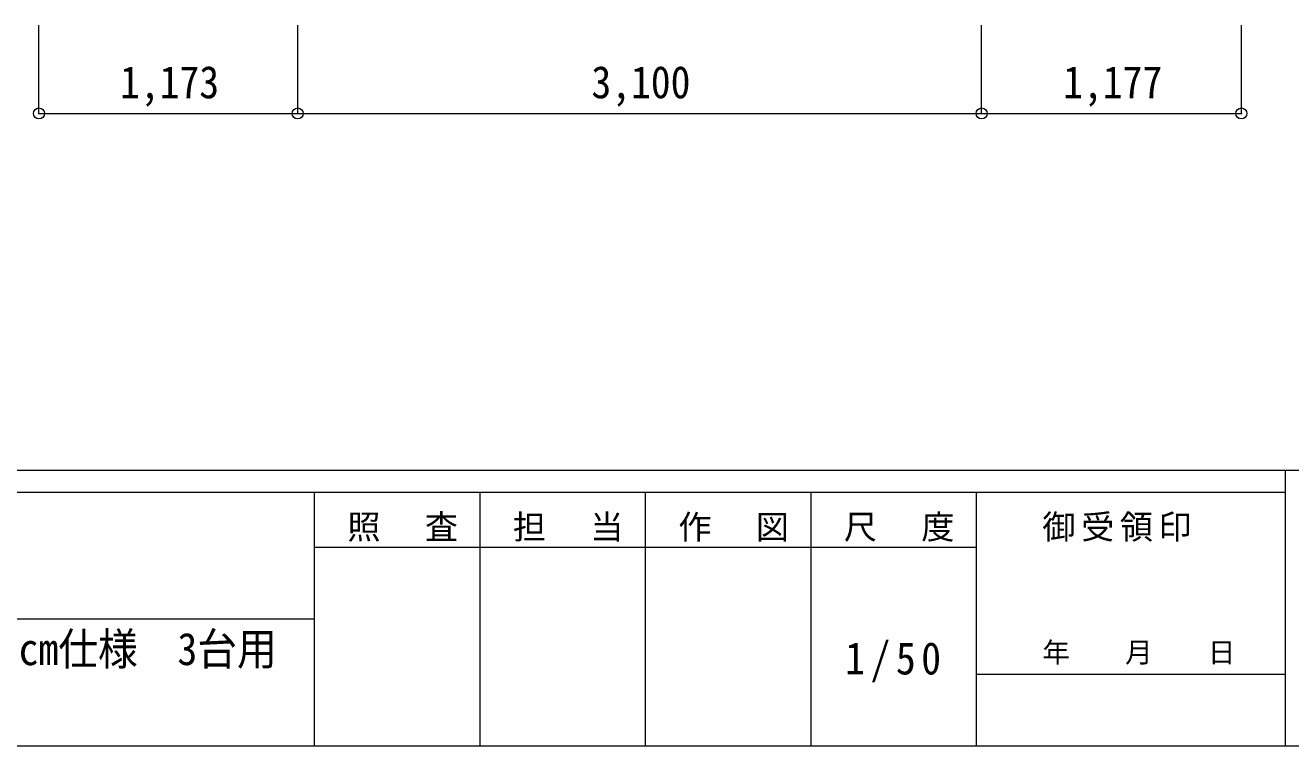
# Model space of a CAD drawing. Units: millimetres at full size, sheet at 1:50. Extents: x -14053 to 14053, y -9700 to 9700.
# Drawn here: x 3192 to 8927, y -9700 to -6433 of the extents above; entities that cross this region are included whole.
import ezdxf
from ezdxf.enums import TextEntityAlignment as Align

# ---------------------------------------------------------------- set-up
doc = ezdxf.new("R2010")
doc.units = ezdxf.units.MM
doc.header["$LTSCALE"] = 50
doc.header["$PDMODE"] = 32
doc.header["$PDSIZE"] = 50
doc.layers.add('0-8_外構', color=6, linetype='Continuous', lineweight=9)
doc.layers.add('F-0_ﾚｲﾔ240', color=7, linetype='Continuous', lineweight=9)
doc.styles.add('ＭＳ ゴシック', font='')
doc.styles.get('ＭＳ ゴシック').set_extended_font_data('MS Gothic')

msp = doc.modelspace()

# ---------------------------------------------------------------- linework, layer by layer
at = {"layer": '0-8_外構'}
for p, q in [((3254.01, -6832.64), (3254.01, -6432.64)), ((4426.65, -6832.64), (4426.65, -6432.64)), ((7526.65, -6832.64), (7526.65, -6432.64)), ((8703.68, -6832.64), (8703.68, -6432.64)), ((3254.01, -6832.64), (4426.65, -6832.64)), ((4426.65, -6832.64), (7526.65, -6832.64)), ((7526.65, -6832.64), (8703.68, -6832.64))]:
    msp.add_line(p, q, dxfattribs=at)
for p in [(3254.01, -6832.64), (4426.65, -6832.64), (7526.65, -6832.64), (8703.68, -6832.64)]:
    msp.add_point(p, dxfattribs=at)
at = {"layer": 'F-0_ﾚｲﾔ240', "color": 5, "lineweight": 5}
for p, q in [((-14053.43, -8450), (13346.57, -8450)), ((8901.98, -8450), (8901.98, -9700)), ((-14053.43, -8550), (8901.98, -8550)), ((4501.97, -8550), (4501.97, -9700)), ((5251.97, -8550), (5251.97, -9700)), ((6001.97, -8550), (6001.97, -9700)), ((6751.97, -8550), (6751.97, -9700)), ((7501.97, -8550), (7501.97, -9700)), ((4501.97, -8800), (7501.97, -8800)), ((-5748.03, -9125), (4501.97, -9125)), ((7501.97, -9375), (8901.98, -9375)), ((-14053.43, -9700), (13346.57, -9700))]:
    msp.add_line(p, q, dxfattribs=at)

# ---------------------------------------------------------------- texts
at = {"layer": '0-8_外構', "color": 7, "style": 'ＭＳ ゴシック', "width": 0.9}
for s, p in [('1,173', (3621.58, -6807.64)), ('3,100', (5757.9, -6807.64)), ('1,177', (7896.42, -6807.64))]:
    msp.add_text(s, height=146.6, dxfattribs=at).set_placement(p, align=Align.BOTTOM_LEFT)
at = {"layer": 'F-0_ﾚｲﾔ240', "style": 'ＭＳ ゴシック', "width": 0.9}
msp.add_text('ゆき盛くんⅢ・耐風くんⅢ\u3000積雪50cm仕様\u30003台用', height=146.6, dxfattribs=at).set_placement((283.22, -9378.42), align=Align.BOTTOM_LEFT)
at = {"layer": 'F-0_ﾚｲﾔ240', "style": 'ＭＳ ゴシック'}
msp.add_text('年\u3000\u3000月\u3000\u3000日', height=91.64, dxfattribs=at).set_placement((7801.98, -9350), align=Align.BOTTOM_LEFT)
at = {"layer": 'F-0_ﾚｲﾔ240', "attachment_point": 7, "style": 'ＭＳ ゴシック'}
for s, insert, char_height in [('\\T1.17;照\u3000査', (4651.98, -8775), 110), ('\\T1.17;担\u3000当', (5401.98, -8775), 110), ('\\T1.17;作\u3000図', (6151.97, -8775), 110), ('\\T1.17;尺\u3000度', (6901.98, -8775), 110), ('\\T1.17;御受領印', (7801.97, -8775), 110), ('\\T1.28;\\W0.9;1/50', (6908.22, -9412.5), 146.6)]:
    msp.add_mtext(s, dxfattribs=dict(at, insert=insert, char_height=char_height))

doc.saveas('drawing.dxf')
